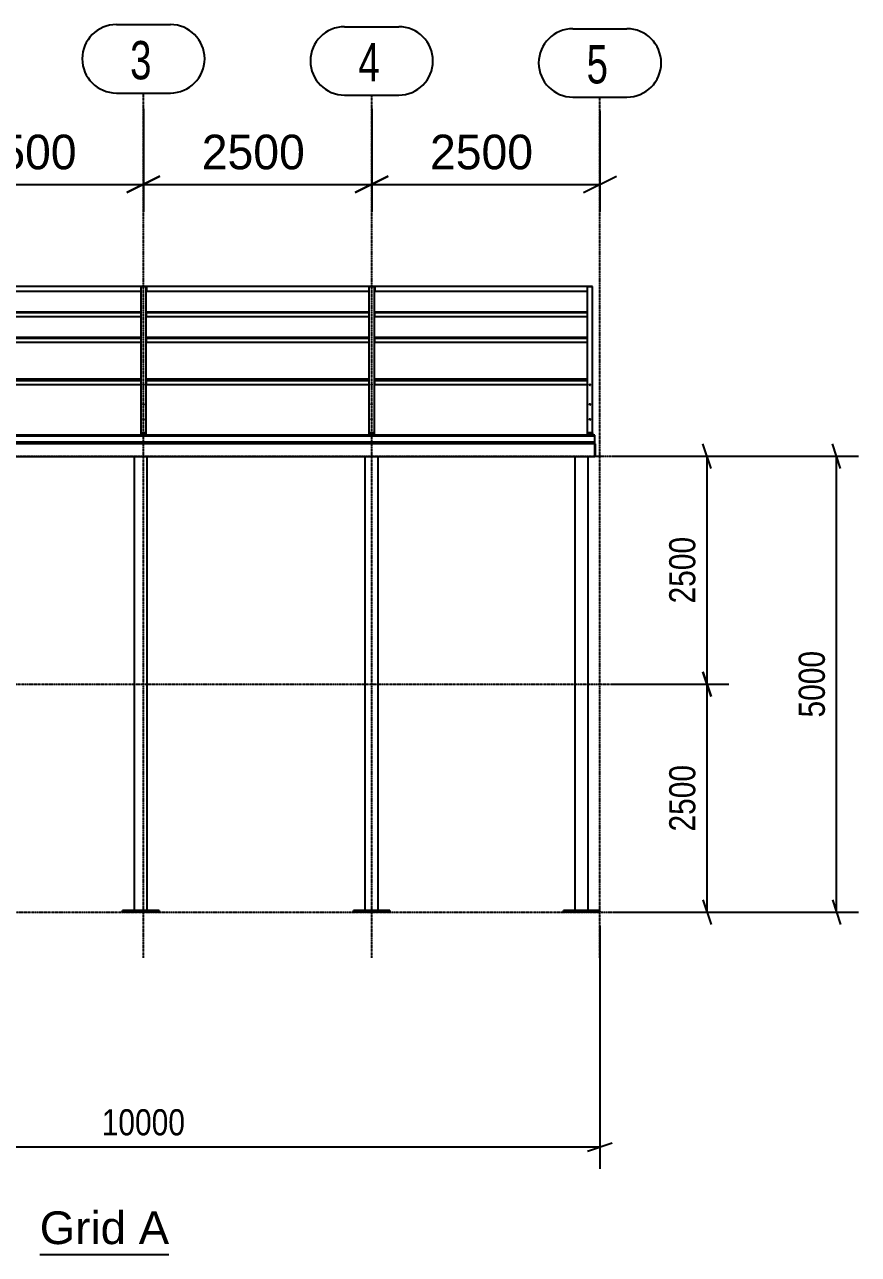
# Model space of a CAD drawing. Header units: millimetres. Extents: x 374 to 117179, y 600 to 17652.
# Drawn here: x 56881 to 66013, y 600 to 14080 of the extents above; entities that cross this region are included whole.
import ezdxf

# ---------------------------------------------------------------- set-up
doc = ezdxf.new("R2010")
doc.units = ezdxf.units.MM
doc.linetypes.add('DXK_LINE_DOT3', pattern=[5.9187, 2.979, -0.9799, 0.9799, -0.9799])
doc.styles.add('Arial', font='ARIAL.TTF', dxfattribs={"height": 0.2})
doc.styles.add('Arial Narrow', font='ARIALN.TTF', dxfattribs={"height": 0.2})
doc.styles.add('Comic Sans MS', font='COMIC.TTF', dxfattribs={"height": 0.2})
doc.styles.add('romsim', font='', dxfattribs={"height": 0.2})
doc.styles.get('romsim').set_extended_font_data('romsim')

# ---------------------------------------------------------------- blocks, each defined once
blk = doc.blocks.new('Unknown-502061-13 - 1673')
at = {"color": 7, "linetype": 'Continuous'}
blk.add_line((57046, 600), (58462, 600), dxfattribs=at)
at = {"color": 0, "linetype": 'Continuous'}
blk.add_wipeout([(58462, 713), (58462, 1088), (57046, 1088), (57046, 713)], dxfattribs=at)
at = {"color": 96, "linetype": 'Continuous', "style": 'Arial'}
blk.add_text('Grid A', height=358.2, dxfattribs=at).set_placement((57046, 713))
blk = doc.blocks.new('Part-502061-13510 - 1673')
at = {"color": 7, "linetype": 'Continuous'}
for p, q in [((58152, 11208), (55716, 11208)), ((55716, 11208), (55716, 11158)), ((58152, 11208), (58152, 11208)), ((55716, 11158), (58152, 11158))]:
    blk.add_line(p, q, dxfattribs=at)
blk = doc.blocks.new('Part-502061-1774 - 1673')
at = {"color": 7, "linetype": 'Continuous'}
for p, q in [((58354, 4371), (57954, 4371)), ((57954, 4351), (57954, 4371)), ((58354, 4351), (57954, 4351)), ((58014, 4351), (58014, 4371)), ((58294, 4351), (58294, 4371)), ((58354, 4371), (58354, 4351))]:
    blk.add_line(p, q, dxfattribs=at)
blk = doc.blocks.new('Part-502061-13065 - 1673')
at = {"color": 7, "linetype": 'Continuous'}
for p, q in [((63127, 9579), (53262, 9579)), ((63127, 9579), (53262, 9579)), ((53262, 9579), (53262, 9579)), ((53262, 9579), (53262, 9578)), ((63127, 9578), (53262, 9578)), ((63127, 9578), (53262, 9578)), ((63127, 9578), (53262, 9578)), ((53262, 9578), (63127, 9578)), ((53262, 9578), (53262, 9503)), ((53262, 9578), (53262, 9578)), ((53262, 9578), (53262, 9578)), ((53262, 9573), (63127, 9573)), ((53262, 9573), (63127, 9573)), ((53262, 9572), (63127, 9572)), ((53262, 9571), (63127, 9571)), ((63127, 9579), (63127, 9579)), ((63127, 9578), (63127, 9579)), ((63127, 9499), (63127, 9578)), ((63127, 9578), (63127, 9578)), ((63127, 9578), (63127, 9578)), ((53262, 9571), (63127, 9571)), ((53262, 9505), (63127, 9505)), ((53262, 9504), (63127, 9504)), ((53262, 9502), (55649, 9502)), ((53262, 9501), (55649, 9501)), ((53262, 9500), (55649, 9500)), ((53262, 9500), (55649, 9500)), ((53262, 9499), (55649, 9499)), ((55652, 9502), (58149, 9502)), ((55652, 9501), (58149, 9501)), ((55652, 9500), (58149, 9500)), ((55652, 9500), (58149, 9500)), ((55652, 9499), (58149, 9499)), ((58152, 9502), (60649, 9502)), ((58152, 9501), (60649, 9501)), ((58152, 9500), (60649, 9500)), ((58152, 9500), (60649, 9500)), ((58152, 9499), (60649, 9499)), ((60652, 9502), (63039, 9502)), ((60652, 9501), (63039, 9501)), ((60652, 9500), (63039, 9500)), ((60652, 9500), (63039, 9500)), ((60652, 9499), (63039, 9499)), ((63042, 9502), (63127, 9502)), ((63042, 9501), (63127, 9501)), ((63042, 9500), (63127, 9500)), ((63042, 9500), (63127, 9500)), ((63042, 9499), (63127, 9499))]:
    blk.add_line(p, q, dxfattribs=at)
blk = doc.blocks.new('Part-502061-1686 - 1673')
at = {"color": 7, "linetype": 'Continuous'}
for p, q in [((58084, 4371), (58084, 9347)), ((58224, 4371), (58224, 9347))]:
    blk.add_line(p, q, dxfattribs=at)
blk = doc.blocks.new('Part-502061-13517 - 1673')
at = {"color": 7, "linetype": 'Continuous'}
for p, q in [((60652, 11208), (58216, 11208)), ((58216, 11208), (58216, 11158)), ((60652, 11208), (60652, 11208)), ((58216, 11158), (60652, 11158))]:
    blk.add_line(p, q, dxfattribs=at)
blk = doc.blocks.new('Part-502061-1785 - 1673')
at = {"color": 7, "linetype": 'Continuous'}
for p, q in [((62912, 4371), (62912, 9347)), ((63052, 4371), (63052, 9347))]:
    blk.add_line(p, q, dxfattribs=at)
blk = doc.blocks.new('Part-502061-13041 - 1673')
at = {"color": 7, "linetype": 'Continuous'}
for p, q in [((60612, 4371), (60612, 9347)), ((60752, 4371), (60752, 9347))]:
    blk.add_line(p, q, dxfattribs=at)
blk = doc.blocks.new('GridLine-502061-1797 - 1673')
at = {"color": 246, "linetype": 'Continuous'}
for p, q in [((62886, 14035), (63478, 14035)), ((62886, 13285), (63478, 13285))]:
    blk.add_line(p, q, dxfattribs=at)
at = {"color": 246, "linetype": 'DXK_LINE_DOT3'}
blk.add_line((63182, 3851), (63182, 13285), dxfattribs=at)
at = {"color": 246, "linetype": 'Continuous'}
for centre, start, end in [((62886, 13660), 90, 270), ((63478, 13660), 270, 90)]:
    blk.add_arc(centre, 375, start, end, dxfattribs=at)
at = {"color": 136, "linetype": 'Continuous', "style": 'romsim', "width": 0.75}
blk.add_text('5', height=420, dxfattribs=at).set_placement((63036, 13435))
blk = doc.blocks.new('Part-502061-1790 - 1673')
at = {"color": 7, "linetype": 'Continuous'}
for p, q in [((63182, 4371), (62782, 4371)), ((62782, 4351), (62782, 4371)), ((63182, 4351), (62782, 4351)), ((62842, 4351), (62842, 4371)), ((63122, 4351), (63122, 4371)), ((63182, 4371), (63182, 4351))]:
    blk.add_line(p, q, dxfattribs=at)
blk = doc.blocks.new('Part-502061-13329 - 1673')
at = {"color": 7, "linetype": 'Continuous'}
for p, q in [((60657, 9495), (60657, 9499)), ((60707, 9499), (60707, 9495)), ((60707, 9495), (60707, 9495))]:
    blk.add_line(p, q, dxfattribs=at)
blk = doc.blocks.new('Part-502061-13229 - 1673')
at = {"color": 7, "linetype": 'Continuous'}
for p, q in [((58152, 11208), (58152, 9579)), ((58212, 11208), (58152, 11208)), ((58212, 9579), (58212, 11208)), ((58152, 9609), (58212, 9609))]:
    blk.add_line(p, q, dxfattribs=at)
blk = doc.blocks.new('Bolt-502061-13463 - 1673')
at = {"color": 7, "linetype": 'Continuous'}
for p, q in [((63008, 9495), (63008, 9499)), ((63017, 9495), (63017, 9499)), ((63027, 9495), (63027, 9499))]:
    blk.add_line(p, q, dxfattribs=at)
blk = doc.blocks.new('GridLine-502061-1795 - 1673')
at = {"color": 246, "linetype": 'Continuous'}
for p, q in [((57886, 14080), (58478, 14080)), ((57886, 13330), (58478, 13330))]:
    blk.add_line(p, q, dxfattribs=at)
at = {"color": 246, "linetype": 'DXK_LINE_DOT3'}
blk.add_line((58182, 3851), (58182, 13330), dxfattribs=at)
at = {"color": 246, "linetype": 'Continuous'}
for centre, start, end in [((57886, 13705), 90, 270), ((58478, 13705), 270, 90)]:
    blk.add_arc(centre, 375, start, end, dxfattribs=at)
at = {"color": 136, "linetype": 'Continuous', "style": 'romsim', "width": 0.75}
blk.add_text('3', height=420, dxfattribs=at).set_placement((58036, 13480))
blk = doc.blocks.new('GridLine-502061-1796 - 1673')
at = {"color": 246, "linetype": 'Continuous'}
for p, q in [((60386, 14057), (60978, 14057)), ((60386, 13307), (60978, 13307))]:
    blk.add_line(p, q, dxfattribs=at)
at = {"color": 246, "linetype": 'DXK_LINE_DOT3'}
blk.add_line((60682, 3851), (60682, 13307), dxfattribs=at)
at = {"color": 246, "linetype": 'Continuous'}
for centre, start, end in [((60386, 13682), 90, 270), ((60978, 13682), 270, 90)]:
    blk.add_arc(centre, 375, start, end, dxfattribs=at)
at = {"color": 136, "linetype": 'Continuous', "style": 'romsim', "width": 0.75}
blk.add_text('4', height=420, dxfattribs=at).set_placement((60536, 13457))
blk = doc.blocks.new('GridLine-502061-1798 - 1673')
at = {"color": 246, "linetype": 'Continuous'}
for p, q in [((50749, 4726), (51706, 4726)), ((50749, 3976), (51706, 3976))]:
    blk.add_line(p, q, dxfattribs=at)
at = {"color": 246, "linetype": 'DXK_LINE_DOT3'}
blk.add_line((52081, 4351), (63682, 4351), dxfattribs=at)
at = {"color": 246, "linetype": 'Continuous'}
for centre, start, end in [((50749, 4351), 90, 270), ((51706, 4351), 270, 90)]:
    blk.add_arc(centre, 375, start, end, dxfattribs=at)
at = {"color": 136, "linetype": 'Continuous', "style": 'romsim', "width": 0.75}
blk.add_text('+0', height=420, dxfattribs=at).set_placement((50899, 4126))
blk = doc.blocks.new('GridLine-502061-1799 - 1673')
at = {"color": 246, "linetype": 'Continuous'}
for p, q in [((49869, 7226), (51703, 7226)), ((49869, 6476), (51703, 6476))]:
    blk.add_line(p, q, dxfattribs=at)
at = {"color": 246, "linetype": 'DXK_LINE_DOT3'}
blk.add_line((52078, 6851), (63682, 6851), dxfattribs=at)
at = {"color": 246, "linetype": 'Continuous'}
for centre, start, end in [((49869, 6851), 90, 270), ((51703, 6851), 270, 90)]:
    blk.add_arc(centre, 375, start, end, dxfattribs=at)
at = {"color": 136, "linetype": 'Continuous', "style": 'romsim', "width": 0.75}
blk.add_text('+2500', height=420, dxfattribs=at).set_placement((50019, 6626))
blk = doc.blocks.new('GridLine-502061-1800 - 1673')
at = {"color": 246, "linetype": 'Continuous'}
for p, q in [((49873, 9726), (51707, 9726)), ((49873, 8976), (51707, 8976))]:
    blk.add_line(p, q, dxfattribs=at)
at = {"color": 246, "linetype": 'DXK_LINE_DOT3'}
blk.add_line((52082, 9351), (63682, 9351), dxfattribs=at)
at = {"color": 246, "linetype": 'Continuous'}
for centre, start, end in [((49873, 9351), 90, 270), ((51707, 9351), 270, 90)]:
    blk.add_arc(centre, 375, start, end, dxfattribs=at)
at = {"color": 136, "linetype": 'Continuous', "style": 'romsim', "width": 0.75}
blk.add_text('+5000', height=420, dxfattribs=at).set_placement((50023, 9126))
blk = doc.blocks.new('Bolt-502061-13449 - 1673')
at = {"color": 7, "linetype": 'Continuous'}
for p, q in [((63058, 9581), (63059, 9585)), ((63059, 9579), (63058, 9581)), ((63059, 9585), (63061, 9588)), ((63061, 9588), (63064, 9591)), ((63064, 9591), (63068, 9593)), ((63068, 9593), (63072, 9593)), ((63072, 9593), (63077, 9593)), ((63077, 9593), (63080, 9591)), ((63080, 9591), (63084, 9588)), ((63084, 9588), (63086, 9585)), ((63086, 9585), (63086, 9581)), ((63086, 9581), (63086, 9579))]:
    blk.add_line(p, q, dxfattribs=at)
blk = doc.blocks.new('Part-502061-13043 - 1673')
at = {"color": 7, "linetype": 'Continuous'}
for p, q in [((60882, 4371), (60482, 4371)), ((60482, 4351), (60482, 4371)), ((60882, 4351), (60482, 4351)), ((60542, 4351), (60542, 4371)), ((60822, 4351), (60822, 4371)), ((60882, 4371), (60882, 4351))]:
    blk.add_line(p, q, dxfattribs=at)
blk = doc.blocks.new('Part-502061-13064 - 1673')
at = {"color": 7, "linetype": 'Continuous'}
for p, q in [((53237, 9347), (53237, 9487)), ((53237, 9487), (63127, 9487)), ((63127, 9347), (63127, 9487)), ((53237, 9347), (53348, 9347)), ((53416, 9347), (63127, 9347))]:
    blk.add_line(p, q, dxfattribs=at)
blk = doc.blocks.new('Part-502061-13394 - 1673')
at = {"color": 7, "linetype": 'Continuous'}
for p, q in [((63039, 9572), (63042, 9572)), ((63039, 9499), (63039, 9503)), ((63042, 9499), (63039, 9499)), ((63042, 9499), (63042, 9503))]:
    blk.add_line(p, q, dxfattribs=at)
blk = doc.blocks.new('Part-502061-13524 - 1673')
at = {"color": 7, "linetype": 'Continuous'}
for p, q in [((63042, 11208), (60716, 11208)), ((60716, 11208), (60716, 11158)), ((63042, 11208), (63042, 11208)), ((60716, 11158), (63042, 11158))]:
    blk.add_line(p, q, dxfattribs=at)
blk = doc.blocks.new('Part-502061-13514 - 1673')
at = {"color": 7, "linetype": 'Continuous'}
for p, q in [((55716, 10655), (58152, 10655)), ((55716, 10594), (55716, 10655)), ((55716, 10643), (58152, 10643)), ((58152, 10594), (55716, 10594))]:
    blk.add_line(p, q, dxfattribs=at)
blk = doc.blocks.new('Bolt-502061-13440 - 1673')
at = {"color": 7, "linetype": 'Continuous'}
for p, q in [((63066, 9922), (63072, 9923)), ((63066, 9914), (63066, 9922)), ((63072, 9917), (63066, 9919)), ((63072, 9913), (63066, 9914)), ((63072, 9923), (63079, 9922)), ((63072, 9917), (63079, 9919)), ((63072, 9913), (63072, 9917)), ((63072, 9913), (63079, 9914)), ((63079, 9914), (63079, 9922))]:
    blk.add_line(p, q, dxfattribs=at)
blk = doc.blocks.new('Part-502061-13421 - 1673')
at = {"color": 7, "linetype": 'Continuous'}
for p, q in [((63099, 9607), (63045, 9607)), ((63045, 9607), (63045, 9579)), ((63045, 9605), (63099, 9605)), ((63099, 9607), (63099, 9579))]:
    blk.add_line(p, q, dxfattribs=at)
blk = doc.blocks.new('Part-502061-13528 - 1673')
at = {"color": 7, "linetype": 'Continuous'}
for p, q in [((60716, 10655), (63042, 10655)), ((60716, 10594), (60716, 10655)), ((60716, 10643), (63042, 10643)), ((63042, 10594), (60716, 10594))]:
    blk.add_line(p, q, dxfattribs=at)
blk = doc.blocks.new('Part-502061-13325 - 1673')
at = {"color": 7, "linetype": 'Continuous'}
for p, q in [((60656, 11208), (60656, 11208)), ((60656, 11208), (60657, 11208)), ((60657, 11208), (60707, 11208)), ((60707, 11208), (60709, 11208)), ((60709, 11208), (60709, 11208))]:
    blk.add_line(p, q, dxfattribs=at)
blk = doc.blocks.new('Part-502061-13363 - 1673')
at = {"color": 7, "linetype": 'Continuous'}
for p, q in [((63132, 9483), (63127, 9483)), ((63132, 9351), (63132, 9483)), ((63127, 9351), (63132, 9351))]:
    blk.add_line(p, q, dxfattribs=at)
blk = doc.blocks.new('Part-502061-13522 - 1673')
at = {"color": 7, "linetype": 'Continuous'}
for p, q in [((58216, 10197), (60652, 10197)), ((58216, 10132), (58216, 10197)), ((58216, 10179), (60652, 10179)), ((60652, 10132), (58216, 10132))]:
    blk.add_line(p, q, dxfattribs=at)
blk = doc.blocks.new('Part-502061-13333 - 1673')
at = {"color": 7, "linetype": 'Continuous'}
for p, q in [((60669, 9579), (60669, 9581)), ((60696, 9579), (60696, 9581))]:
    blk.add_line(p, q, dxfattribs=at)
blk = doc.blocks.new('Part-502061-13231 - 1673')
at = {"color": 7, "linetype": 'Continuous'}
for p, q in [((58173, 9579), (58174, 9580)), ((58174, 9580), (58191, 9580)), ((58174, 9579), (58174, 9580)), ((58191, 9579), (58191, 9580)), ((58191, 9580), (58191, 9579))]:
    blk.add_line(p, q, dxfattribs=at)
blk = doc.blocks.new('Part-502061-13232 - 1673')
at = {"color": 7, "linetype": 'Continuous'}
for p, q in [((58149, 9572), (58152, 9572)), ((58149, 9499), (58149, 9503)), ((58152, 9499), (58149, 9499)), ((58152, 9499), (58152, 9503))]:
    blk.add_line(p, q, dxfattribs=at)
blk = doc.blocks.new('Part-502061-13233 - 1673')
at = {"color": 7, "linetype": 'Continuous'}
for p, q in [((58152, 9495), (58152, 9499)), ((58212, 9487), (58212, 9499))]:
    blk.add_line(p, q, dxfattribs=at)
blk = doc.blocks.new('Part-502061-13520 - 1673')
at = {"color": 7, "linetype": 'Continuous'}
for p, q in [((58216, 10931), (60652, 10931)), ((58216, 10875), (58216, 10931)), ((58216, 10925), (60652, 10925)), ((60652, 10875), (58216, 10875))]:
    blk.add_line(p, q, dxfattribs=at)
blk = doc.blocks.new('Bolt-502061-13351 - 1673')
at = {"color": 7, "linetype": 'Continuous'}
for p, q in [((60676, 9922), (60682, 9923)), ((60676, 9914), (60676, 9922)), ((60682, 9917), (60676, 9919)), ((60682, 9913), (60676, 9914)), ((60682, 9923), (60689, 9922)), ((60682, 9917), (60689, 9919)), ((60682, 9913), (60682, 9917)), ((60682, 9913), (60689, 9914)), ((60689, 9914), (60689, 9922))]:
    blk.add_line(p, q, dxfattribs=at)
blk = doc.blocks.new('Part-502061-13395 - 1673')
at = {"color": 7, "linetype": 'Continuous'}
for p, q in [((63042, 9495), (63042, 9499)), ((63102, 9487), (63102, 9499))]:
    blk.add_line(p, q, dxfattribs=at)
blk = doc.blocks.new('Part-502061-13252 - 1673')
at = {"color": 7, "linetype": 'Continuous'}
for p, q in [((58156, 11208), (58156, 11208)), ((58156, 11208), (58157, 11208)), ((58157, 11208), (58207, 11208)), ((58207, 11208), (58209, 11208)), ((58209, 11208), (58209, 11208))]:
    blk.add_line(p, q, dxfattribs=at)
blk = doc.blocks.new('Part-502061-13256 - 1673')
at = {"color": 7, "linetype": 'Continuous'}
for p, q in [((58157, 9495), (58157, 9499)), ((58207, 9499), (58207, 9495)), ((58207, 9495), (58207, 9495))]:
    blk.add_line(p, q, dxfattribs=at)
blk = doc.blocks.new('Part-502061-13259 - 1673')
at = {"color": 7, "linetype": 'Continuous'}
for p, q in [((58209, 9607), (58155, 9607)), ((58155, 9607), (58155, 9579)), ((58155, 9605), (58209, 9605)), ((58209, 9607), (58209, 9579))]:
    blk.add_line(p, q, dxfattribs=at)
blk = doc.blocks.new('Part-502061-13260 - 1673')
at = {"color": 7, "linetype": 'Continuous'}
for p, q in [((58169, 9579), (58169, 9581)), ((58196, 9579), (58196, 9581))]:
    blk.add_line(p, q, dxfattribs=at)
blk = doc.blocks.new('Bolt-502061-13439 - 1673')
at = {"color": 7, "linetype": 'Continuous'}
for p, q in [((63066, 10136), (63072, 10137)), ((63066, 10128), (63066, 10136)), ((63072, 10132), (63066, 10133)), ((63072, 10127), (63066, 10128)), ((63072, 10137), (63079, 10136)), ((63072, 10132), (63079, 10133)), ((63072, 10127), (63072, 10132)), ((63072, 10127), (63079, 10128)), ((63079, 10128), (63079, 10136))]:
    blk.add_line(p, q, dxfattribs=at)
blk = doc.blocks.new('Part-502061-13393 - 1673')
at = {"color": 7, "linetype": 'Continuous'}
for p, q in [((63063, 9579), (63064, 9580)), ((63064, 9580), (63081, 9580)), ((63064, 9579), (63064, 9580)), ((63081, 9579), (63081, 9580)), ((63081, 9580), (63081, 9579))]:
    blk.add_line(p, q, dxfattribs=at)
blk = doc.blocks.new('Bolt-502061-13277 - 1673')
at = {"color": 7, "linetype": 'Continuous'}
for p, q in [((58176, 10136), (58182, 10137)), ((58176, 10128), (58176, 10136)), ((58182, 10132), (58176, 10133)), ((58182, 10127), (58176, 10128)), ((58182, 10137), (58189, 10136)), ((58182, 10132), (58189, 10133)), ((58182, 10127), (58182, 10132)), ((58182, 10127), (58189, 10128)), ((58189, 10128), (58189, 10136))]:
    blk.add_line(p, q, dxfattribs=at)
blk = doc.blocks.new('Bolt-502061-13278 - 1673')
at = {"color": 7, "linetype": 'Continuous'}
for p, q in [((58176, 9922), (58182, 9923)), ((58176, 9914), (58176, 9922)), ((58182, 9917), (58176, 9919)), ((58182, 9913), (58176, 9914)), ((58182, 9923), (58189, 9922)), ((58182, 9917), (58189, 9919)), ((58182, 9913), (58182, 9917)), ((58182, 9913), (58189, 9914)), ((58189, 9914), (58189, 9922))]:
    blk.add_line(p, q, dxfattribs=at)
blk = doc.blocks.new('Bolt-502061-13279 - 1673')
at = {"color": 7, "linetype": 'Continuous'}
for p, q in [((58176, 9758), (58182, 9760)), ((58176, 9750), (58176, 9758)), ((58182, 9753), (58176, 9755)), ((58182, 9748), (58176, 9750)), ((58182, 9760), (58189, 9758)), ((58182, 9753), (58189, 9755)), ((58182, 9748), (58182, 9753)), ((58182, 9748), (58189, 9750)), ((58189, 9750), (58189, 9758))]:
    blk.add_line(p, q, dxfattribs=at)
blk = doc.blocks.new('Bolt-502061-13288 - 1673')
at = {"color": 7, "linetype": 'Continuous'}
for p, q in [((58168, 9581), (58169, 9585)), ((58169, 9579), (58168, 9581)), ((58169, 9585), (58171, 9588)), ((58171, 9588), (58174, 9591)), ((58174, 9591), (58178, 9593)), ((58178, 9593), (58182, 9593)), ((58182, 9593), (58187, 9593)), ((58187, 9593), (58190, 9591)), ((58190, 9591), (58194, 9588)), ((58194, 9588), (58196, 9585)), ((58196, 9585), (58196, 9581)), ((58196, 9581), (58196, 9579))]:
    blk.add_line(p, q, dxfattribs=at)
blk = doc.blocks.new('Part-502061-13302 - 1673')
at = {"color": 7, "linetype": 'Continuous'}
for p, q in [((60652, 11208), (60652, 9579)), ((60712, 11208), (60652, 11208)), ((60712, 9579), (60712, 11208)), ((60652, 9609), (60712, 9609))]:
    blk.add_line(p, q, dxfattribs=at)
blk = doc.blocks.new('Part-502061-13304 - 1673')
at = {"color": 7, "linetype": 'Continuous'}
for p, q in [((60673, 9579), (60674, 9580)), ((60674, 9580), (60691, 9580)), ((60674, 9579), (60674, 9580)), ((60691, 9579), (60691, 9580)), ((60691, 9580), (60691, 9579))]:
    blk.add_line(p, q, dxfattribs=at)
blk = doc.blocks.new('Part-502061-13305 - 1673')
at = {"color": 7, "linetype": 'Continuous'}
for p, q in [((60649, 9572), (60652, 9572)), ((60649, 9499), (60649, 9503)), ((60652, 9499), (60649, 9499)), ((60652, 9499), (60652, 9503))]:
    blk.add_line(p, q, dxfattribs=at)
blk = doc.blocks.new('Part-502061-13306 - 1673')
at = {"color": 7, "linetype": 'Continuous'}
for p, q in [((60652, 9495), (60652, 9499)), ((60712, 9487), (60712, 9499))]:
    blk.add_line(p, q, dxfattribs=at)
blk = doc.blocks.new('Part-502061-13332 - 1673')
at = {"color": 7, "linetype": 'Continuous'}
for p, q in [((60709, 9607), (60655, 9607)), ((60655, 9607), (60655, 9579)), ((60655, 9605), (60709, 9605)), ((60709, 9607), (60709, 9579))]:
    blk.add_line(p, q, dxfattribs=at)
blk = doc.blocks.new('Bolt-502061-13350 - 1673')
at = {"color": 7, "linetype": 'Continuous'}
for p, q in [((60676, 10136), (60682, 10137)), ((60676, 10128), (60676, 10136)), ((60682, 10132), (60676, 10133)), ((60682, 10127), (60676, 10128)), ((60682, 10137), (60689, 10136)), ((60682, 10132), (60689, 10133)), ((60682, 10127), (60682, 10132)), ((60682, 10127), (60689, 10128)), ((60689, 10128), (60689, 10136))]:
    blk.add_line(p, q, dxfattribs=at)
blk = doc.blocks.new('Bolt-502061-13352 - 1673')
at = {"color": 7, "linetype": 'Continuous'}
for p, q in [((60676, 9758), (60682, 9760)), ((60676, 9750), (60676, 9758)), ((60682, 9753), (60676, 9755)), ((60682, 9748), (60676, 9750)), ((60682, 9760), (60689, 9758)), ((60682, 9753), (60689, 9755)), ((60682, 9748), (60682, 9753)), ((60682, 9748), (60689, 9750)), ((60689, 9750), (60689, 9758))]:
    blk.add_line(p, q, dxfattribs=at)
blk = doc.blocks.new('Bolt-502061-13360 - 1673')
at = {"color": 7, "linetype": 'Continuous'}
for p, q in [((60668, 9581), (60669, 9585)), ((60669, 9579), (60668, 9581)), ((60669, 9585), (60671, 9588)), ((60671, 9588), (60674, 9591)), ((60674, 9591), (60678, 9593)), ((60678, 9593), (60682, 9593)), ((60682, 9593), (60687, 9593)), ((60687, 9593), (60690, 9591)), ((60690, 9591), (60694, 9588)), ((60694, 9588), (60696, 9585)), ((60696, 9585), (60696, 9581)), ((60696, 9581), (60696, 9579))]:
    blk.add_line(p, q, dxfattribs=at)
blk = doc.blocks.new('Part-502061-13391 - 1673')
at = {"color": 7, "linetype": 'Continuous'}
for p, q in [((63042, 11208), (63042, 9579)), ((63102, 11208), (63042, 11208)), ((63102, 9579), (63102, 11208)), ((63042, 9609), (63102, 9609))]:
    blk.add_line(p, q, dxfattribs=at)
blk = doc.blocks.new('Part-502061-13414 - 1673')
at = {"color": 7, "linetype": 'Continuous'}
for p, q in [((63046, 11208), (63046, 11208)), ((63046, 11208), (63047, 11208)), ((63047, 11208), (63097, 11208)), ((63097, 11208), (63099, 11208)), ((63099, 11208), (63099, 11208))]:
    blk.add_line(p, q, dxfattribs=at)
blk = doc.blocks.new('Part-502061-13418 - 1673')
at = {"color": 7, "linetype": 'Continuous'}
for p, q in [((63047, 9495), (63047, 9499)), ((63097, 9499), (63097, 9495)), ((63097, 9495), (63097, 9495))]:
    blk.add_line(p, q, dxfattribs=at)
blk = doc.blocks.new('Part-502061-13422 - 1673')
at = {"color": 7, "linetype": 'Continuous'}
for p, q in [((63059, 9579), (63059, 9581)), ((63086, 9579), (63086, 9581))]:
    blk.add_line(p, q, dxfattribs=at)
blk = doc.blocks.new('Bolt-502061-13441 - 1673')
at = {"color": 7, "linetype": 'Continuous'}
for p, q in [((63066, 9758), (63072, 9760)), ((63066, 9750), (63066, 9758)), ((63072, 9753), (63066, 9755)), ((63072, 9748), (63066, 9750)), ((63072, 9760), (63079, 9758)), ((63072, 9753), (63079, 9755)), ((63072, 9748), (63072, 9753)), ((63072, 9748), (63079, 9750)), ((63079, 9750), (63079, 9758))]:
    blk.add_line(p, q, dxfattribs=at)
blk = doc.blocks.new('Part-502061-13453 - 1673')
at = {"color": 7, "linetype": 'Continuous'}
for p, q in [((58207, 9495), (58102, 9495)), ((58102, 9487), (58102, 9495)), ((58112, 9487), (58112, 9495)), ((58205, 9495), (58205, 9487)), ((58207, 9487), (58207, 9495))]:
    blk.add_line(p, q, dxfattribs=at)
blk = doc.blocks.new('Bolt-502061-13455 - 1673')
at = {"color": 7, "linetype": 'Continuous'}
for p, q in [((58118, 9495), (58118, 9499)), ((58127, 9495), (58127, 9499)), ((58137, 9495), (58137, 9499))]:
    blk.add_line(p, q, dxfattribs=at)
blk = doc.blocks.new('Part-502061-13457 - 1673')
at = {"color": 7, "linetype": 'Continuous'}
for p, q in [((60707, 9495), (60602, 9495)), ((60602, 9487), (60602, 9495)), ((60612, 9487), (60612, 9495)), ((60705, 9495), (60705, 9487)), ((60707, 9487), (60707, 9495))]:
    blk.add_line(p, q, dxfattribs=at)
blk = doc.blocks.new('Bolt-502061-13459 - 1673')
at = {"color": 7, "linetype": 'Continuous'}
for p, q in [((60618, 9495), (60618, 9499)), ((60627, 9495), (60627, 9499)), ((60637, 9495), (60637, 9499))]:
    blk.add_line(p, q, dxfattribs=at)
blk = doc.blocks.new('Part-502061-13461 - 1673')
at = {"color": 7, "linetype": 'Continuous'}
for p, q in [((63097, 9495), (62992, 9495)), ((62992, 9487), (62992, 9495)), ((63002, 9487), (63002, 9495)), ((63095, 9495), (63095, 9487)), ((63097, 9487), (63097, 9495))]:
    blk.add_line(p, q, dxfattribs=at)
blk = doc.blocks.new('Bolt-502061-13487 - 1673')
at = {"color": 7, "linetype": 'Continuous'}
for p, q in [((58118, 9495), (58118, 9499)), ((58127, 9495), (58127, 9499)), ((58137, 9495), (58137, 9499))]:
    blk.add_line(p, q, dxfattribs=at)
blk = doc.blocks.new('Bolt-502061-13491 - 1673')
at = {"color": 7, "linetype": 'Continuous'}
for p, q in [((60618, 9495), (60618, 9499)), ((60627, 9495), (60627, 9499)), ((60637, 9495), (60637, 9499))]:
    blk.add_line(p, q, dxfattribs=at)
blk = doc.blocks.new('Bolt-502061-13495 - 1673')
at = {"color": 7, "linetype": 'Continuous'}
for p, q in [((63008, 9495), (63008, 9499)), ((63017, 9495), (63017, 9499)), ((63027, 9495), (63027, 9499))]:
    blk.add_line(p, q, dxfattribs=at)
blk = doc.blocks.new('Part-502061-13513 - 1673')
at = {"color": 7, "linetype": 'Continuous'}
for p, q in [((55716, 10931), (58152, 10931)), ((55716, 10875), (55716, 10931)), ((55716, 10925), (58152, 10925)), ((58152, 10875), (55716, 10875))]:
    blk.add_line(p, q, dxfattribs=at)
blk = doc.blocks.new('Part-502061-13515 - 1673')
at = {"color": 7, "linetype": 'Continuous'}
for p, q in [((55716, 10197), (58152, 10197)), ((55716, 10132), (55716, 10197)), ((55716, 10179), (58152, 10179)), ((58152, 10132), (55716, 10132))]:
    blk.add_line(p, q, dxfattribs=at)
blk = doc.blocks.new('Part-502061-13521 - 1673')
at = {"color": 7, "linetype": 'Continuous'}
for p, q in [((58216, 10655), (60652, 10655)), ((58216, 10594), (58216, 10655)), ((58216, 10643), (60652, 10643)), ((60652, 10594), (58216, 10594))]:
    blk.add_line(p, q, dxfattribs=at)
blk = doc.blocks.new('Part-502061-13527 - 1673')
at = {"color": 7, "linetype": 'Continuous'}
for p, q in [((60716, 10931), (63042, 10931)), ((60716, 10875), (60716, 10931)), ((60716, 10925), (63042, 10925)), ((63042, 10875), (60716, 10875))]:
    blk.add_line(p, q, dxfattribs=at)
blk = doc.blocks.new('Part-502061-13529 - 1673')
at = {"color": 7, "linetype": 'Continuous'}
for p, q in [((60716, 10197), (63042, 10197)), ((60716, 10132), (60716, 10197)), ((60716, 10179), (63042, 10179)), ((63042, 10132), (60716, 10132))]:
    blk.add_line(p, q, dxfattribs=at)
blk = doc.blocks.new('StraightDimension-502061-14244 - 1673')
at = {"color": 6, "linetype": 'Continuous'}
for p, q in [((55682, 13157), (55682, 12029)), ((58182, 13157), (58182, 12029)), ((55862, 12419), (55502, 12239)), ((58002, 12239), (58362, 12419)), ((55682, 12329), (58182, 12329))]:
    blk.add_line(p, q, dxfattribs=at)
at = {"color": 0}
blk.add_wipeout([(57618, 12419), (57618, 12944), (56246, 12944), (56246, 12419)], dxfattribs=at)
at = {"color": 7, "style": 'Comic Sans MS'}
blk.add_text('2500', height=379.4, dxfattribs=at).set_placement((56321, 12494))
blk = doc.blocks.new('StraightDimension-502061-1807 - 1673')
at = {"color": 6, "linetype": 'Continuous'}
for p, q in [((64400, 9216), (64310, 9486)), ((63332, 9351), (64595, 9351)), ((64355, 6851), (64355, 9351)), ((64310, 6986), (64400, 6716)), ((63332, 6851), (64595, 6851))]:
    blk.add_line(p, q, dxfattribs=at)
at = {"color": 0}
blk.add_wipeout([(64287, 8526), (63867, 8526), (63867, 7675), (64287, 7675)], dxfattribs=at)
at = {"color": 7, "style": 'Arial Narrow'}
blk.add_text('2500', height=286.3, rotation=90.0002, dxfattribs=at).set_placement((64227, 7735))
blk = doc.blocks.new('StraightDimension-502061-1808 - 1673')
at = {"color": 6, "linetype": 'Continuous'}
for p, q in [((64400, 6716), (64310, 6986)), ((63332, 6851), (64595, 6851)), ((64355, 4351), (64355, 6851)), ((64310, 4486), (64400, 4216)), ((63332, 4351), (64595, 4351))]:
    blk.add_line(p, q, dxfattribs=at)
at = {"color": 0}
blk.add_wipeout([(64287, 6026), (63867, 6026), (63867, 5175), (64287, 5175)], dxfattribs=at)
at = {"color": 7, "style": 'Arial Narrow'}
blk.add_text('2500', height=286.3, rotation=90.0002, dxfattribs=at).set_placement((64227, 5235))
blk = doc.blocks.new('StraightDimension-502061-1810 - 1673')
at = {"color": 6, "linetype": 'Continuous'}
for p, q in [((53182, 4201), (53182, 1538)), ((63182, 4201), (63182, 1538)), ((53317, 1823), (53047, 1732)), ((53182, 1778), (63182, 1778)), ((63047, 1732), (63317, 1823))]:
    blk.add_line(p, q, dxfattribs=at)
at = {"color": 0}
blk.add_wipeout([(58699, 1845), (58699, 2265), (57665, 2265), (57665, 1845)], dxfattribs=at)
at = {"color": 7, "style": 'Arial Narrow'}
blk.add_text('10000', height=286.3, dxfattribs=at).set_placement((57725, 1905))
blk = doc.blocks.new('StraightDimension-502061-1812 - 1673')
at = {"color": 6, "linetype": 'Continuous'}
for p, q in [((65818, 9216), (65728, 9486)), ((63332, 9351), (66013, 9351)), ((65773, 4351), (65773, 9351)), ((65728, 4486), (65818, 4216)), ((63332, 4351), (66013, 4351))]:
    blk.add_line(p, q, dxfattribs=at)
at = {"color": 0}
blk.add_wipeout([(65706, 7276), (65286, 7276), (65286, 6425), (65706, 6425)], dxfattribs=at)
at = {"color": 7, "style": 'Arial Narrow'}
blk.add_text('5000', height=286.3, rotation=90.0002, dxfattribs=at).set_placement((65646, 6485))
blk = doc.blocks.new('StraightDimension-502061-14242 - 1673')
at = {"color": 6, "linetype": 'Continuous'}
for p, q in [((60682, 13157), (60682, 12029)), ((63182, 13135), (63182, 12029)), ((60862, 12419), (60502, 12239)), ((63002, 12239), (63362, 12419)), ((60682, 12329), (63182, 12329))]:
    blk.add_line(p, q, dxfattribs=at)
at = {"color": 0}
blk.add_wipeout([(62618, 12419), (62618, 12944), (61246, 12944), (61246, 12419)], dxfattribs=at)
at = {"color": 7, "style": 'Comic Sans MS'}
blk.add_text('2500', height=379.4, dxfattribs=at).set_placement((61321, 12494))
blk = doc.blocks.new('StraightDimension-502061-14243 - 1673')
at = {"color": 6, "linetype": 'Continuous'}
for p, q in [((58182, 13157), (58182, 12029)), ((60682, 13157), (60682, 12029)), ((58362, 12419), (58002, 12239)), ((60502, 12239), (60862, 12419)), ((58182, 12329), (60682, 12329))]:
    blk.add_line(p, q, dxfattribs=at)
at = {"color": 0}
blk.add_wipeout([(60118, 12419), (60118, 12944), (58746, 12944), (58746, 12419)], dxfattribs=at)
at = {"color": 7, "style": 'Comic Sans MS'}
blk.add_text('2500', height=379.4, dxfattribs=at).set_placement((58821, 12494))

msp = doc.modelspace()

# ---------------------------------------------------------------- block references
for name in ['GridLine-502061-1795 - 1673', 'GridLine-502061-1796 - 1673', 'GridLine-502061-1797 - 1673', 'Part-502061-13510 - 1673', 'Part-502061-13229 - 1673', 'Part-502061-13252 - 1673', 'Part-502061-13517 - 1673', 'Part-502061-13302 - 1673', 'Part-502061-13325 - 1673', 'Part-502061-13524 - 1673', 'Part-502061-13391 - 1673', 'Part-502061-13414 - 1673', 'Part-502061-13513 - 1673', 'Part-502061-13520 - 1673', 'Part-502061-13527 - 1673', 'Part-502061-13514 - 1673', 'Part-502061-13521 - 1673', 'Part-502061-13528 - 1673', 'Part-502061-13515 - 1673', 'Bolt-502061-13277 - 1673', 'Part-502061-13522 - 1673', 'Bolt-502061-13350 - 1673', 'Part-502061-13529 - 1673', 'Bolt-502061-13439 - 1673', 'Bolt-502061-13278 - 1673', 'Bolt-502061-13351 - 1673', 'Bolt-502061-13440 - 1673', 'GridLine-502061-1800 - 1673', 'Bolt-502061-13279 - 1673', 'Bolt-502061-13352 - 1673', 'Bolt-502061-13441 - 1673', 'Part-502061-13065 - 1673', 'Part-502061-13232 - 1673', 'Part-502061-13259 - 1673', 'Bolt-502061-13288 - 1673', 'Part-502061-13260 - 1673', 'Part-502061-13231 - 1673', 'Part-502061-13305 - 1673', 'Part-502061-13332 - 1673', 'Bolt-502061-13360 - 1673', 'Part-502061-13333 - 1673', 'Part-502061-13304 - 1673', 'Part-502061-13394 - 1673', 'Part-502061-13421 - 1673', 'Bolt-502061-13449 - 1673', 'Part-502061-13422 - 1673', 'Part-502061-13393 - 1673', 'Part-502061-13064 - 1673', 'Part-502061-13453 - 1673', 'Bolt-502061-13455 - 1673', 'Bolt-502061-13487 - 1673', 'Part-502061-13233 - 1673', 'Part-502061-13256 - 1673', 'Part-502061-13457 - 1673', 'Bolt-502061-13459 - 1673', 'Bolt-502061-13491 - 1673', 'Part-502061-13306 - 1673', 'Part-502061-13329 - 1673', 'Part-502061-13461 - 1673', 'Bolt-502061-13463 - 1673', 'Bolt-502061-13495 - 1673', 'Part-502061-13395 - 1673', 'Part-502061-13418 - 1673', 'Part-502061-13363 - 1673', 'Part-502061-1686 - 1673', 'Part-502061-13041 - 1673', 'Part-502061-1785 - 1673', 'GridLine-502061-1799 - 1673', 'GridLine-502061-1798 - 1673', 'Part-502061-1774 - 1673', 'Part-502061-13043 - 1673', 'Part-502061-1790 - 1673', 'Unknown-502061-13 - 1673']:
    msp.add_blockref(name, (0, 0))

# ---------------------------------------------------------------- next in the draw order: block references
for name in ['StraightDimension-502061-14244 - 1673', 'StraightDimension-502061-14242 - 1673', 'StraightDimension-502061-1807 - 1673']:
    msp.add_blockref(name, (0, 0))

# ---------------------------------------------------------------- next in the draw order: block references
for name in ['StraightDimension-502061-14243 - 1673', 'StraightDimension-502061-1808 - 1673']:
    msp.add_blockref(name, (0, 0))

# ---------------------------------------------------------------- next in the draw order: block references
msp.add_blockref('StraightDimension-502061-1810 - 1673', (0, 0))

# ---------------------------------------------------------------- next in the draw order: block references
msp.add_blockref('StraightDimension-502061-1812 - 1673', (0, 0))

doc.saveas('drawing.dxf')
